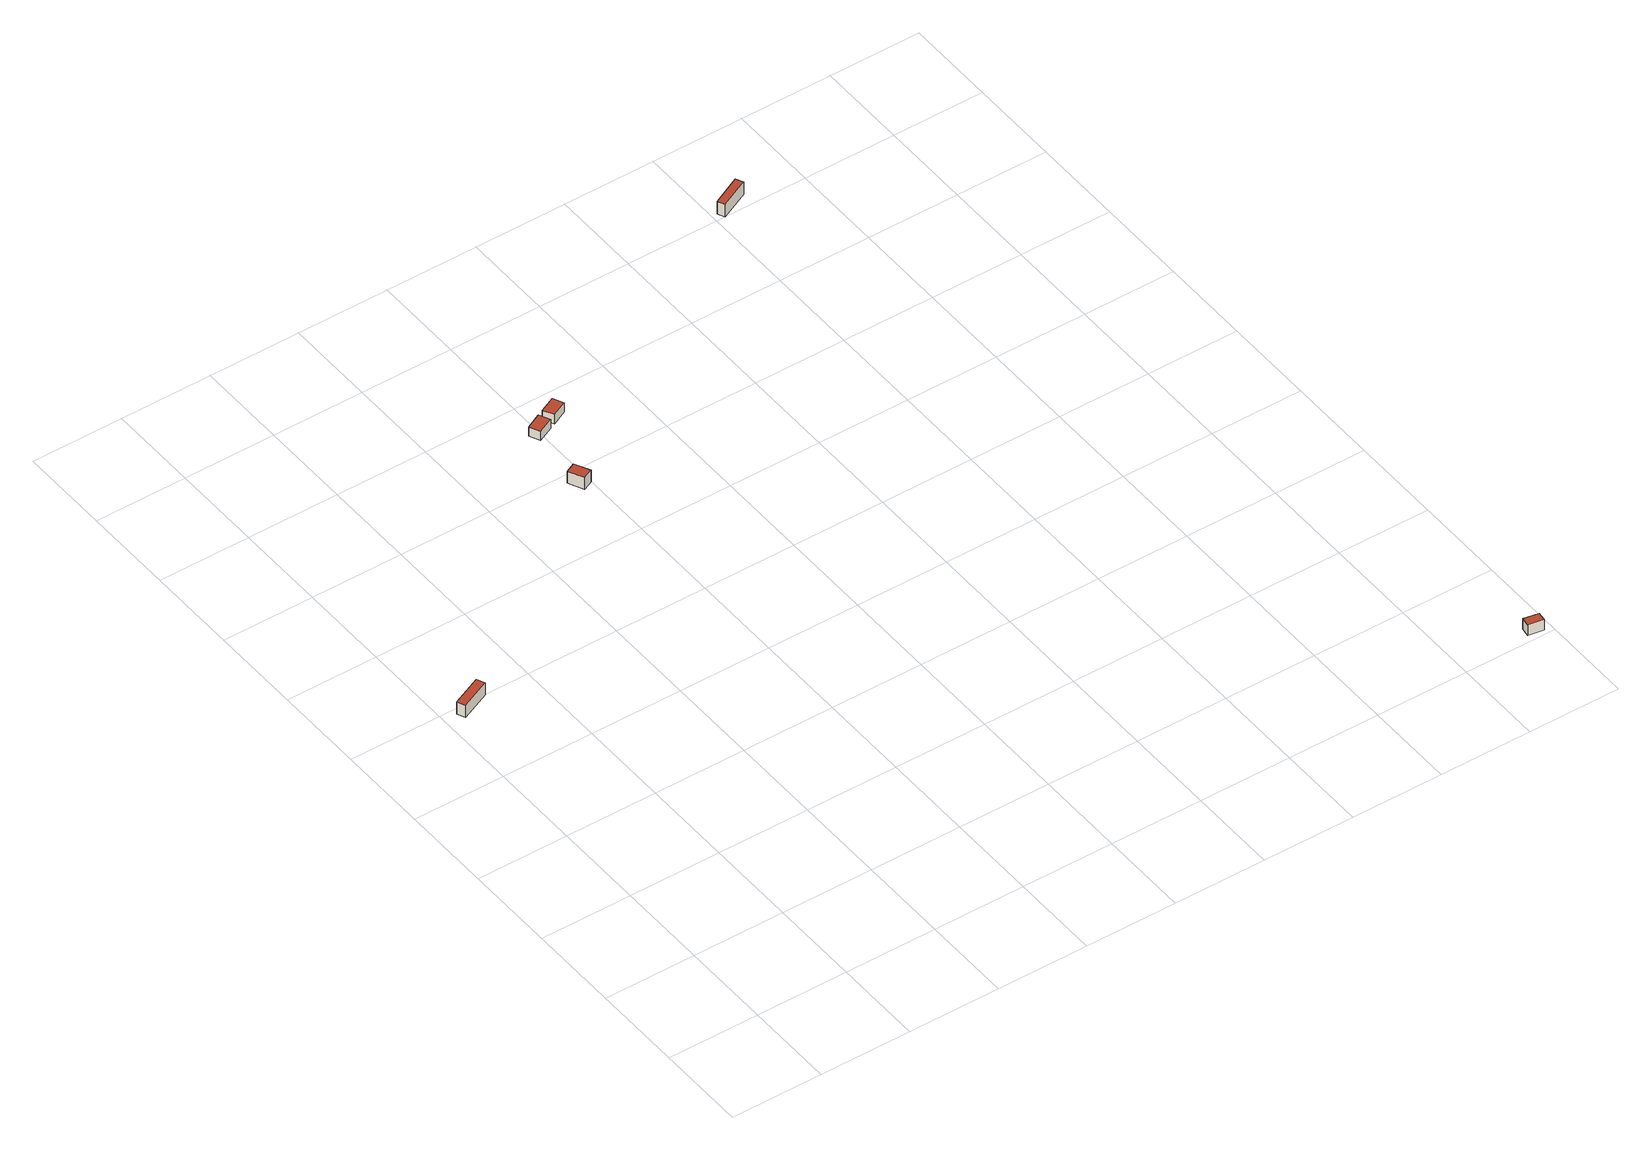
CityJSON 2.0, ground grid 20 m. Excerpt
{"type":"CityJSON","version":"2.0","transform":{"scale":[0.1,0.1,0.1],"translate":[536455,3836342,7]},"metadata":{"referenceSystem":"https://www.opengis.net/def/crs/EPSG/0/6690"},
"CityObjects":{
"building1":{"type":"Building","attributes":{"class":"3003","measuredHeight":3,"BuildingDetailAttribute.specifiedBuildingCoverageRate":0.6,"BuildingDetailAttribute.surveyYear":2021,"BuildingIDAttribute.prefecture":"27","BuildingIDAttribute.city":"27104"},"geometry":[{"type":"Solid","lod":"2","boundaries":[[[[0,1,2,3]],[[4,5,6,7]],[[4,0,3,5]],[[7,1,0,4]],[[5,3,2,6]],[[6,2,1,7]]]],"semantics":{"surfaces":[{"type":"GroundSurface"},{"type":"RoofSurface"},{"type":"WallSurface"}],"values":[[0,1,2,2,2,2]]}}]},
"building2":{"type":"Building","attributes":{"class":"3001","measuredHeight":3,"BuildingDetailAttribute.specifiedBuildingCoverageRate":0.6,"BuildingDetailAttribute.surveyYear":2021,"BuildingIDAttribute.prefecture":"27","BuildingIDAttribute.city":"27104"},"geometry":[{"type":"Solid","lod":"2","boundaries":[[[[8,9,10,11]],[[12,13,14,15]],[[13,11,10,14]],[[14,10,9,15]],[[12,8,11,13]],[[15,9,8,12]]]],"semantics":{"surfaces":[{"type":"GroundSurface"},{"type":"RoofSurface"},{"type":"WallSurface"}],"values":[[0,1,2,2,2,2]]}}]},
"building3":{"type":"Building","attributes":{"class":"3001","measuredHeight":2.3,"BuildingDetailAttribute.specifiedBuildingCoverageRate":0.6,"BuildingDetailAttribute.surveyYear":2021,"BuildingIDAttribute.prefecture":"27","BuildingIDAttribute.city":"27104"},"geometry":[{"type":"Solid","lod":"2","boundaries":[[[[16,17,18,19]],[[20,21,22,23]],[[21,19,18,22]],[[22,18,17,23]],[[20,16,19,21]],[[23,17,16,20]]]],"semantics":{"surfaces":[{"type":"GroundSurface"},{"type":"RoofSurface"},{"type":"WallSurface"}],"values":[[0,1,2,2,2,2]]}}]},
"building4":{"type":"Building","attributes":{"class":"3001","measuredHeight":2.3,"BuildingDetailAttribute.specifiedBuildingCoverageRate":0.6,"BuildingDetailAttribute.surveyYear":2021,"BuildingIDAttribute.prefecture":"27","BuildingIDAttribute.city":"27104"},"geometry":[{"type":"Solid","lod":"2","boundaries":[[[[24,25,26,27]],[[28,29,30,31]],[[30,26,25,31]],[[29,27,26,30]],[[28,24,27,29]],[[31,25,24,28]]]],"semantics":{"surfaces":[{"type":"GroundSurface"},{"type":"RoofSurface"},{"type":"WallSurface"}],"values":[[0,1,2,2,2,2]]}}]},
"building5":{"type":"Building","attributes":{"class":"3003","measuredHeight":3.1,"BuildingDetailAttribute.specifiedBuildingCoverageRate":0.6,"BuildingDetailAttribute.surveyYear":2021,"BuildingIDAttribute.prefecture":"27","BuildingIDAttribute.city":"27104"},"geometry":[{"type":"Solid","lod":"2","boundaries":[[[[32,33,34,35]],[[36,37,38,39]],[[36,32,35,37]],[[39,33,32,36]],[[37,35,34,38]],[[38,34,33,39]]]],"semantics":{"surfaces":[{"type":"GroundSurface"},{"type":"RoofSurface"},{"type":"WallSurface"}],"values":[[0,1,2,2,2,2]]}}]},
"building6":{"type":"Building","attributes":{"class":"3003","measuredHeight":2.5,"BuildingDetailAttribute.specifiedBuildingCoverageRate":0.6,"BuildingDetailAttribute.surveyYear":2021,"BuildingIDAttribute.prefecture":"27","BuildingIDAttribute.city":"27104"},"geometry":[{"type":"Solid","lod":"2","boundaries":[[[[40,41,42,43]],[[44,45,46,47]],[[45,43,42,46]],[[46,42,41,47]],[[47,41,40,44]],[[44,40,43,45]]]],"semantics":{"surfaces":[{"type":"GroundSurface"},{"type":"RoofSurface"},{"type":"WallSurface"}],"values":[[0,1,2,2,2,2]]}}]}
},
"vertices":[
[71,983,41],[79,965,41],[14,936,41],[6,954,41],[71,983,71],[6,954,71],[14,936,71],[79,965,71],
[576,1325,39],[555,1315,39],[539,1348,39],[560,1358,39],[576,1325,68],[560,1358,68],[539,1348,68],[555,1315,68],
[589,1509,39],[601,1486,39],[567,1470,39],[556,1493,39],[589,1509,62],[556,1493,62],[567,1470,62],[601,1486,62],
[636,1531,39],[647,1508,39],[614,1492,39],[602,1515,39],[636,1531,62],[602,1515,62],[614,1492,62],[647,1508,62],
[1251,1812,40],[1259,1796,40],[1196,1766,40],[1189,1782,40],[1251,1812,71],[1189,1782,71],[1196,1766,71],[1259,1796,71],
[1786,29,3],[1783,10,3],[1750,16,3],[1753,35,3],[1786,29,29],[1753,35,29],[1750,16,29],[1783,10,29]
]}
